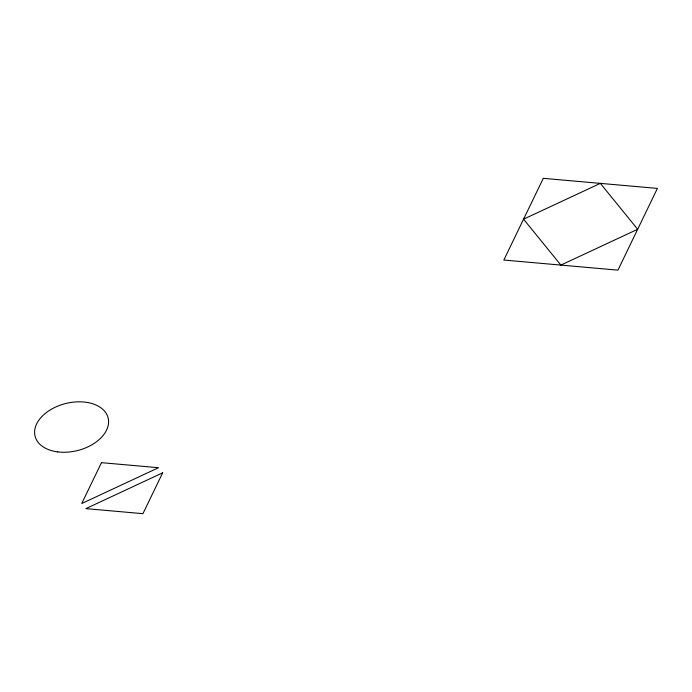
<?xml version="1.0" encoding="UTF-8"?>
<svg xmlns="http://www.w3.org/2000/svg" width="692" height="692" viewBox="0 0 692 692"><rect width="100%" height="100%" fill="white"/><g stroke="black" fill="none" stroke-linecap="round" stroke-linejoin="round"><path stroke-width="1.04" d="M101.465 462.671L81.734 503.534L158.52 467.714L101.465 462.671M162.672 472.818L142.941 513.672L85.886 508.629L162.672 472.818M543.289 178.328L503.828 260.045L617.939 270.139L657.4 188.414L543.289 178.328M600.345 183.371L523.559 219.182L560.883 265.088L637.669 229.277L600.345 183.371M57.687 451.885A37.645 24.246 -14 0 0 108.237 418.426A37.645 24.246 -14 0 0 48.855 410.806A37.645 24.246 -14 0 0 57.687 451.885"/></g></svg>
